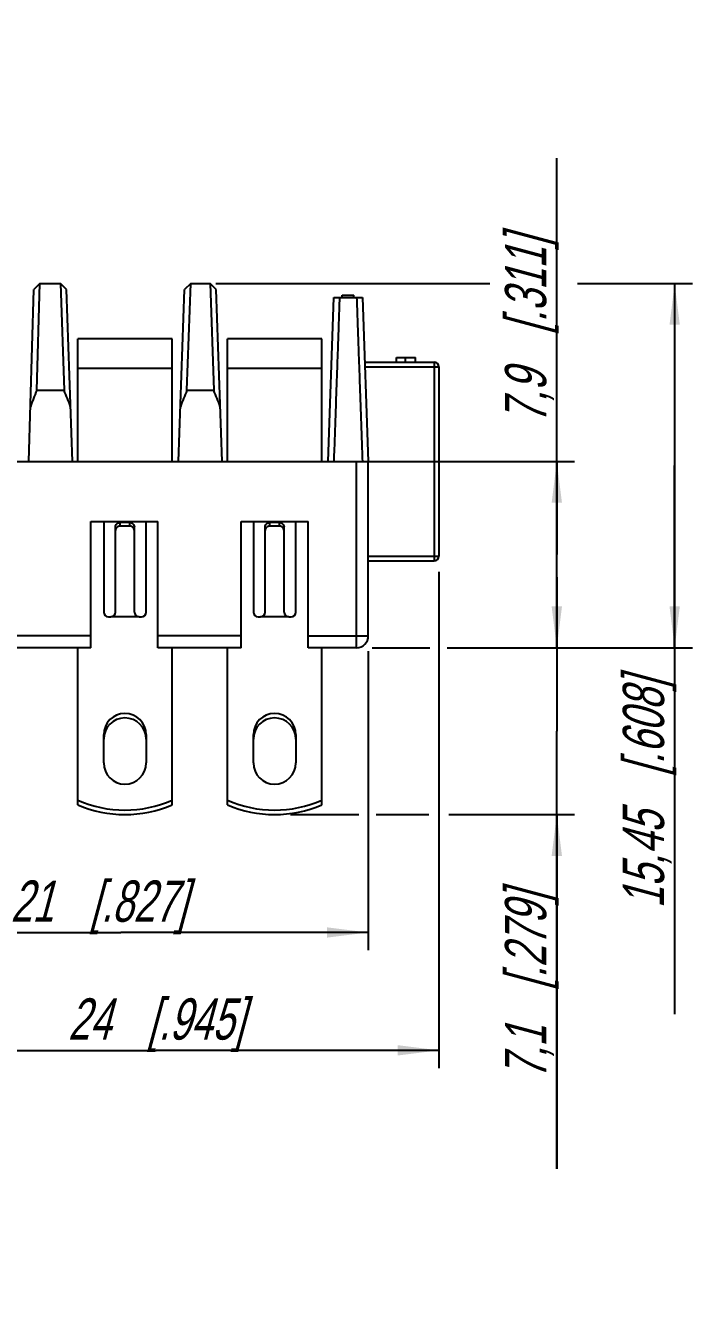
# Model space of a CAD drawing. Header units: millimetres. Extents: x 0 to 420, y 0 to 297.
# Drawn here: x 163.6 to 220.2, y 128.2 to 237 of the extents above; entities that cross this region are included whole.
import ezdxf

# ---------------------------------------------------------------- set-up
doc = ezdxf.new("R2010")
doc.units = ezdxf.units.MM
doc.header["$LTSCALE"] = 23.1
doc.layers.get('0').update_dxf_attribs({"linetype": 'CONTINUOUS'})
doc.layers.add('RUNDUNGEN', color=7, linetype='CONTINUOUS')
doc.layers.add('ZEICHNUNGSBEMAßUNGEN', color=7, linetype='CONTINUOUS')
doc.styles.get("Standard").update_dxf_attribs({"font": 'txt', "width": 0.7})
doc.dimstyles.new('DIMSTYLE_1', dxfattribs={"dimtxt": 3.5, "dimasz": 3.5, "dimexe": 1.5, "dimexo": 0.5, "dimgap": 0.875, "dimtad": 1, "dimlfac": 0.5, "dimdsep": 46, "dimtxsty": 'STANDARD', "dimblk": '_FILLED', "dimblk1": '_FILLED', "dimblk2": '_FILLED', "dimcen": 0.09, "dimclrt": 5, "dimadec": 3, "dimazin": 2, "dimtp": 0.2, "dimtm": 0.2, "dimtfac": 1, "dimtofl": 0, "dimtmove": 0, "dimatfit": 3, "dimldrblk": '_FILLED', "dimfxl": 1, "dimtolj": 1, "dimarcsym": 0})
doc.dimstyles.new('DIMSTYLE_4', dxfattribs={"dimtxt": 3.5, "dimasz": 3.5, "dimexe": 1.5, "dimexo": 0.5, "dimgap": 0.875, "dimtad": 1, "dimdec": 1, "dimlfac": 0.5, "dimdsep": 46, "dimtxsty": 'STANDARD', "dimblk": '_FILLED', "dimblk1": '_FILLED', "dimblk2": '_FILLED', "dimcen": 0.09, "dimclrt": 5, "dimadec": 3, "dimazin": 2, "dimtp": 0.2, "dimtm": 0.2, "dimtfac": 1, "dimtdec": 1, "dimtofl": 0, "dimtmove": 0, "dimatfit": 3, "dimldrblk": '_FILLED', "dimfxl": 1, "dimtolj": 1, "dimarcsym": 0})

# ---------------------------------------------------------------- blocks, each defined once
blk = doc.blocks.new('_FILLED')
at = {"color": 0, "linetype": 'BYBLOCK'}
blk.add_solid([(0, 0), (-1, 0.125), (-1, -0.125)], dxfattribs=at)
blk = doc.blocks.new('*D3')
at = {"layer": 'ZEICHNUNGSBEMAßUNGEN', "color": 2, "linetype": 'CONTINUOUS'}
for p, q in [((192.67, 183.88), (192.67, 158.51)), ((150.67, 182.93), (150.67, 158.51)), ((150.67, 160.01), (171.67, 160.01)), ((192.67, 160.01), (171.67, 160.01))]:
    blk.add_line(p, q, dxfattribs=at)
at = {"layer": 'ZEICHNUNGSBEMAßUNGEN', "color": 2, "linetype": 'CONTINUOUS', "xscale": 3.5, "yscale": 3.5, "zscale": 3.5, "rotation": 180}
blk.add_blockref('_FILLED', (150.67, 160.01), dxfattribs=at)
at = {"layer": 'ZEICHNUNGSBEMAßUNGEN', "color": 2, "linetype": 'CONTINUOUS', "xscale": 3.5, "yscale": 3.5, "zscale": 3.5}
blk.add_blockref('_FILLED', (192.67, 160.01), dxfattribs=at)
at = {"layer": 'ZEICHNUNGSBEMAßUNGEN', "color": 5, "linetype": 'CONTINUOUS', "insert": (169.8, 164.42), "char_height": 3.5, "width": 32.25, "attachment_point": 2, "line_spacing_factor": 0.9}
blk.add_mtext('\\Q15.0;21{\\ftxt.shx;\\W1.000000;\\H3.500000; }[.827]', dxfattribs=at)
blk = doc.blocks.new('*D4')
at = {"layer": 'ZEICHNUNGSBEMAßUNGEN', "color": 2, "linetype": 'CONTINUOUS'}
for p, q in [((198.67, 190.62), (198.67, 148.51)), ((150.67, 173.75), (150.67, 148.51)), ((150.67, 150.01), (174.67, 150.01)), ((198.67, 150.01), (174.67, 150.01))]:
    blk.add_line(p, q, dxfattribs=at)
at = {"layer": 'ZEICHNUNGSBEMAßUNGEN', "color": 2, "linetype": 'CONTINUOUS', "xscale": 3.5, "yscale": 3.5, "zscale": 3.5, "rotation": 180}
blk.add_blockref('_FILLED', (150.67, 150.01), dxfattribs=at)
at = {"layer": 'ZEICHNUNGSBEMAßUNGEN', "color": 2, "linetype": 'CONTINUOUS', "xscale": 3.5, "yscale": 3.5, "zscale": 3.5}
blk.add_blockref('_FILLED', (198.67, 150.01), dxfattribs=at)
at = {"layer": 'ZEICHNUNGSBEMAßUNGEN', "color": 5, "linetype": 'CONTINUOUS', "insert": (174.67, 154.42), "char_height": 3.5, "width": 33, "attachment_point": 2, "line_spacing_factor": 0.9}
blk.add_mtext('\\Q15.0;24{\\ftxt.shx;\\W1.000000;\\H3.500000; }[.945]', dxfattribs=at)
blk = doc.blocks.new('*D8')
at = {"layer": 'ZEICHNUNGSBEMAßUNGEN', "color": 2, "linetype": 'CONTINUOUS'}
for p, q in [((208.67, 184.17), (208.67, 190.17)), ((208.67, 190.17), (208.67, 177.09)), ((193, 184.17), (197.9, 184.17)), ((199.37, 184.17), (210.17, 184.17)), ((208.67, 139.95), (208.67, 177.09)), ((186.06, 170.01), (191.87, 170.01)), ((193.33, 170.01), (197.8, 170.01)), ((199.5, 170.01), (210.17, 170.01)), ((208.67, 170.01), (208.67, 139.95))]:
    blk.add_line(p, q, dxfattribs=at)
at = {"layer": 'ZEICHNUNGSBEMAßUNGEN', "color": 2, "linetype": 'CONTINUOUS', "xscale": 3.5, "yscale": 3.5, "zscale": 3.5}
for p, rotation in [((208.67, 184.17), 270), ((208.67, 170.01), 90)]:
    blk.add_blockref('_FILLED', p, dxfattribs=dict(at, rotation=rotation))
at = {"layer": 'ZEICHNUNGSBEMAßUNGEN', "color": 5, "linetype": 'CONTINUOUS', "insert": (204.27, 163.45), "char_height": 3.5, "width": 35.25, "attachment_point": 3, "rotation": 90, "line_spacing_factor": 0.9}
blk.add_mtext('\\Q15.0;7,1{\\ftxt.shx;\\W1.000000;\\H3.500000; }[.279]', dxfattribs=at)
blk = doc.blocks.new('*D9')
at = {"layer": 'ZEICHNUNGSBEMAßUNGEN', "color": 2, "linetype": 'CONTINUOUS'}
for p, q in [((208.67, 192.07), (208.67, 225.71)), ((189.39, 199.97), (210.17, 199.97)), ((208.67, 199.97), (208.67, 192.07)), ((208.67, 184.17), (208.67, 192.07)), ((202.88, 184.17), (210.17, 184.17))]:
    blk.add_line(p, q, dxfattribs=at)
at = {"layer": 'ZEICHNUNGSBEMAßUNGEN', "color": 2, "linetype": 'CONTINUOUS', "xscale": 3.5, "yscale": 3.5, "zscale": 3.5}
for p, rotation in [((208.67, 199.97), 90), ((208.67, 184.17), 270)]:
    blk.add_blockref('_FILLED', p, dxfattribs=dict(at, rotation=rotation))
at = {"layer": 'ZEICHNUNGSBEMAßUNGEN', "color": 5, "linetype": 'CONTINUOUS', "insert": (204.27, 203.21), "char_height": 3.5, "width": 33.75, "attachment_point": 1, "rotation": 90, "line_spacing_factor": 0.9}
blk.add_mtext('\\Q15.0;7,9{\\ftxt.shx;\\W1.000000;\\H3.500000; }[.311]', dxfattribs=at)
blk = doc.blocks.new('*D10')
at = {"layer": 'ZEICHNUNGSBEMAßUNGEN', "color": 2, "linetype": 'CONTINUOUS'}
for p, q in [((179.74, 215.07), (203, 215.07)), ((210.42, 215.07), (220.17, 215.07)), ((218.67, 215.07), (218.67, 199.62)), ((218.67, 184.17), (218.67, 199.62)), ((218.67, 199.62), (218.67, 153.08)), ((202.06, 184.17), (220.17, 184.17))]:
    blk.add_line(p, q, dxfattribs=at)
at = {"layer": 'ZEICHNUNGSBEMAßUNGEN', "color": 2, "linetype": 'CONTINUOUS', "xscale": 3.5, "yscale": 3.5, "zscale": 3.5}
for p, rotation in [((218.67, 215.07), 90), ((218.67, 184.17), 270)]:
    blk.add_blockref('_FILLED', p, dxfattribs=dict(at, rotation=rotation))
at = {"layer": 'ZEICHNUNGSBEMAßUNGEN', "color": 5, "linetype": 'CONTINUOUS', "insert": (214.27, 181.58), "char_height": 3.5, "width": 42.75, "attachment_point": 3, "rotation": 90, "line_spacing_factor": 0.9}
blk.add_mtext('\\Q15.0;15,45{\\ftxt.shx;\\W1.000000;\\H3.500000; }[.608]', dxfattribs=at)

msp = doc.modelspace()

# ---------------------------------------------------------------- linework, layer by layer
at = {"color": 7, "linetype": 'CONTINUOUS'}
for p, q in [((163.872, 199.975), (164.292, 214.575)), ((164.808, 215.075), (164.292, 214.574)), ((164.546, 206.013), (164.808, 215.075)), ((164.808, 215.075), (166.544, 215.075)), ((167.062, 214.574), (166.544, 215.075)), ((166.544, 215.075), (166.861, 206.013)), ((167.572, 199.975), (167.062, 214.575)), ((176.572, 199.975), (177.082, 214.575)), ((177.601, 215.075), (177.082, 214.574)), ((177.284, 206.013), (177.601, 215.075)), ((177.601, 215.075), (179.244, 215.075)), ((179.762, 214.574), (179.244, 215.075)), ((179.244, 215.075), (179.561, 206.013)), ((180.272, 199.975), (179.762, 214.575)), ((189.272, 199.975), (189.758, 213.895)), ((189.758, 213.895), (192.186, 213.895)), ((190.444, 214.095), (191.444, 214.095)), ((190.444, 213.895), (190.444, 214.095)), ((191.444, 213.895), (191.444, 214.095)), ((192.186, 213.895), (192.672, 199.975)), ((176.022, 210.395), (168.022, 210.395)), ((168.022, 199.975), (168.022, 210.395)), ((176.022, 199.975), (176.022, 210.395)), ((188.722, 210.395), (180.722, 210.395)), ((180.722, 199.975), (180.722, 210.395)), ((188.722, 199.975), (188.722, 210.395)), ((192.378, 208.405), (198.272, 208.405)), ((195.06, 208.805), (196.672, 208.805)), ((195.06, 208.405), (195.06, 208.805)), ((195.821, 208.405), (195.821, 208.805)), ((196.672, 208.405), (196.672, 208.805)), ((198.672, 208.005), (198.672, 191.945)), ((164.546, 206.013), (166.861, 206.013)), ((177.283, 206.013), (179.561, 206.013)), ((150.672, 199.975), (192.672, 199.975)), ((192.672, 185.175), (192.672, 199.975)), ((169.132, 194.895), (174.812, 194.895)), ((169.132, 184.175), (169.132, 194.895)), ((174.812, 184.175), (174.812, 194.895)), ((181.892, 194.895), (187.572, 194.895)), ((181.892, 184.175), (181.892, 194.895)), ((187.572, 184.175), (187.572, 194.895)), ((192.672, 191.545), (198.272, 191.545)), ((169.132, 184.175), (162.112, 184.175)), ((168.022, 170.849), (168.022, 184.175)), ((181.892, 184.175), (174.812, 184.175)), ((176.022, 170.849), (176.022, 184.175)), ((180.722, 170.849), (180.722, 184.175)), ((191.672, 184.175), (187.572, 184.175)), ((188.722, 170.849), (188.722, 184.175)), ((170.222, 174.395), (170.222, 176.795)), ((173.822, 176.795), (173.822, 174.395)), ((182.922, 174.395), (182.922, 176.795)), ((186.522, 176.795), (186.522, 174.395))]:
    msp.add_line(p, q, dxfattribs=at)
at = {"color": 9, "linetype": 'CONTINUOUS'}
for p, q in [((176.022, 207.855), (168.022, 207.855)), ((188.722, 207.855), (180.722, 207.855)), ((192.392, 208.005), (198.672, 208.005)), ((198.272, 208.405), (198.272, 191.545)), ((191.672, 184.175), (191.672, 199.975)), ((192.672, 191.945), (198.672, 191.945)), ((169.132, 185.175), (162.112, 185.175)), ((181.892, 185.175), (174.812, 185.175)), ((187.572, 185.175), (192.672, 185.175))]:
    msp.add_line(p, q, dxfattribs=at)
at = {"color": 7, "linetype": 'CONTINUOUS'}
for centre, radius, start, end in [((198.272, 208.005), 0.4, 0, 90), ((184.238, 197.558), 21.431, 156.76145, 160.74763), ((147.091, 197.401), 21.564, 19.56884, 23.53853), ((197.053, 197.401), 21.564, 156.46147, 160.43116), ((159.791, 197.401), 21.564, 19.56884, 23.53853), ((198.272, 191.945), 0.4, 270, 360), ((191.672, 185.175), 1, 270, 360), ((172.022, 176.795), 1.8, 0, 180), ((184.722, 176.795), 1.8, 0, 180), ((172.022, 176.415), 1.8, 0, 180), ((184.722, 176.415), 1.8, 0, 180), ((172.022, 174.395), 1.8, 180, 360), ((184.722, 174.395), 1.8, 180, 360), ((172.022, 180.395), 10, 246.42182, 293.57818), ((172.022, 180.015), 10, 246.42182, 293.57818), ((184.722, 180.395), 10, 246.42182, 293.57818), ((184.722, 180.015), 10, 246.42182, 293.57818)]:
    msp.add_arc(centre, radius, start, end, dxfattribs=at)
for points, knots in [([(189.772, 199.975), (189.797, 200.71), (189.849, 202.164), (189.925, 204.307), (189.984, 206.042), (190.031, 207.373), (190.075, 208.598), (190.127, 210.005), (190.179, 211.525), (190.219, 212.798), (190.247, 213.56), (190.26, 213.895)], [0, 0, 0, 0, 0.158422, 0.3134717, 0.4617852, 0.532429, 0.6002133, 0.7257755, 0.8357696, 0.9278404, 1, 1, 1, 1]), ([(191.685, 213.895), (191.697, 213.56), (191.725, 212.798), (191.765, 211.525), (191.817, 210.005), (191.87, 208.598), (191.914, 207.373), (191.96, 206.042), (192.019, 204.307), (192.096, 202.164), (192.148, 200.71), (192.172, 199.975)], [0, 0, 0, 0, 0.0721596, 0.1642304, 0.2742245, 0.3997867, 0.467571, 0.5382148, 0.6865283, 0.841578, 1, 1, 1, 1])]:
    msp.add_open_spline(points, degree=3, knots=knots, dxfattribs=at)
at = {"layer": 'RUNDUNGEN', "color": 7, "linetype": 'CONTINUOUS'}
for p, q in [((170.222, 194.895), (170.222, 187.195)), ((172.422, 194.795), (171.622, 194.795)), ((173.822, 187.195), (173.822, 194.895)), ((182.922, 194.895), (182.922, 187.195)), ((185.122, 194.795), (184.322, 194.795)), ((186.522, 187.195), (186.522, 194.895)), ((171.222, 187.195), (171.222, 194.415)), ((172.422, 194.497), (171.622, 194.497)), ((172.822, 187.195), (172.822, 194.415)), ((183.922, 187.195), (183.922, 194.415)), ((185.122, 194.497), (184.322, 194.497)), ((185.522, 187.195), (185.522, 194.415)), ((170.622, 186.795), (170.822, 186.795)), ((173.222, 186.795), (173.422, 186.795)), ((183.322, 186.795), (183.522, 186.795)), ((185.922, 186.795), (186.122, 186.795))]:
    msp.add_line(p, q, dxfattribs=at)
at = {"layer": 'RUNDUNGEN', "color": 9, "linetype": 'CONTINUOUS'}
for p, q in [((171.622, 194.497), (171.622, 194.795)), ((172.422, 194.795), (172.422, 194.497)), ((184.322, 194.497), (184.322, 194.795)), ((185.122, 194.795), (185.122, 194.497)), ((173.222, 186.795), (170.822, 186.795)), ((185.922, 186.795), (183.522, 186.795))]:
    msp.add_line(p, q, dxfattribs=at)
at = {"layer": 'RUNDUNGEN', "color": 7, "linetype": 'CONTINUOUS'}
for centre, radius, start, end in [((172.457, 194.117), 0.365, 0.06344, 28.28919), ((185.157, 194.117), 0.365, 0.06344, 28.28919), ((170.622, 187.195), 0.4, 180, 270), ((170.822, 187.195), 0.4, 270, 360), ((173.222, 187.195), 0.4, 180, 270), ((173.422, 187.195), 0.4, 270, 360), ((183.322, 187.195), 0.4, 180, 270), ((183.522, 187.195), 0.4, 270, 360), ((185.922, 187.195), 0.4, 180, 270), ((186.122, 187.195), 0.4, 270, 360)]:
    msp.add_arc(centre, radius, start, end, dxfattribs=at)
for points, knots in [([(171.222, 194.415), (171.222, 194.465), (171.243, 194.566), (171.333, 194.692), (171.466, 194.775), (171.57, 194.795), (171.622, 194.795)], [0, 0, 0, 0, 0.2442733, 0.491673, 0.7440089, 1, 1, 1, 1]), ([(172.422, 194.795), (172.474, 194.795), (172.578, 194.775), (172.711, 194.692), (172.801, 194.566), (172.822, 194.465), (172.822, 194.415)], [0, 0, 0, 0, 0.255991, 0.5083269, 0.7557267, 1, 1, 1, 1]), ([(183.922, 194.415), (183.922, 194.465), (183.943, 194.566), (184.033, 194.692), (184.166, 194.775), (184.27, 194.795), (184.322, 194.795)], [0, 0, 0, 0, 0.2442733, 0.491673, 0.7440089, 1, 1, 1, 1]), ([(185.122, 194.795), (185.174, 194.795), (185.278, 194.775), (185.411, 194.692), (185.501, 194.566), (185.522, 194.465), (185.522, 194.415)], [0, 0, 0, 0, 0.255991, 0.5083269, 0.7557267, 1, 1, 1, 1]), ([(171.622, 194.497), (171.57, 194.497), (171.466, 194.478), (171.333, 194.394), (171.243, 194.268), (171.222, 194.167), (171.222, 194.117)], [0, 0, 0, 0, 0.2559765, 0.5083007, 0.755702, 1, 1, 1, 1]), ([(172.779, 194.29), (172.762, 194.321), (172.719, 194.379), (172.633, 194.446), (172.532, 194.488), (172.459, 194.497), (172.422, 194.497)], [0, 0, 0, 0, 0.2453382, 0.4941334, 0.7461894, 1, 1, 1, 1]), ([(184.322, 194.497), (184.27, 194.497), (184.166, 194.478), (184.033, 194.394), (183.943, 194.268), (183.922, 194.167), (183.922, 194.117)], [0, 0, 0, 0, 0.2559765, 0.5083007, 0.755702, 1, 1, 1, 1]), ([(185.479, 194.29), (185.462, 194.321), (185.419, 194.379), (185.333, 194.446), (185.232, 194.488), (185.159, 194.497), (185.122, 194.497)], [0, 0, 0, 0, 0.2453382, 0.4941334, 0.7461894, 1, 1, 1, 1])]:
    msp.add_open_spline(points, degree=3, knots=knots, dxfattribs=at)

# ---------------------------------------------------------------- dimensions: what is measured, and where the dimension line sits
at = {"layer": 'ZEICHNUNGSBEMAßUNGEN', "color": 2, "linetype": 'CONTINUOUS'}
for base, p1, p2, angle, dimstyle, picture, middle in [((208.672, 199.975), (202.377, 184.175), (188.895, 199.975), 90, 'DIMSTYLE_1', '*D9', (208.672, 214.456)), ((218.672, 215.075), (201.556, 184.175), (179.244, 215.075), 90, 'DIMSTYLE_1', '*D10', (218.672, 167.332)), ((208.672, 170.015), (192.499, 184.175), (185.563, 170.015), 270, 'DIMSTYLE_4', '*D8', (208.672, 151.701))]:
    dim = msp.add_linear_dim(base=base, p1=p1, p2=p2, angle=angle, dimstyle=dimstyle, dxfattribs=at)
    dim.commit()
    dim.dimension.update_dxf_attribs({"geometry": picture, "text_midpoint": middle, "dimtype": 160})
for base, p1, p2, picture, middle in [((198.672, 150.015), (150.672, 174.246), (198.672, 191.118), '*D4', (174.672, 150.015)), ((192.672, 160.015), (150.672, 183.428), (192.672, 184.38), '*D3', (169.798, 160.015))]:
    dim = msp.add_linear_dim(base=base, p1=p1, p2=p2, dimstyle='DIMSTYLE_1', dxfattribs=at)
    dim.commit()
    dim.dimension.update_dxf_attribs({"geometry": picture, "text_midpoint": middle, "dimtype": 160})

doc.saveas('drawing.dxf')
